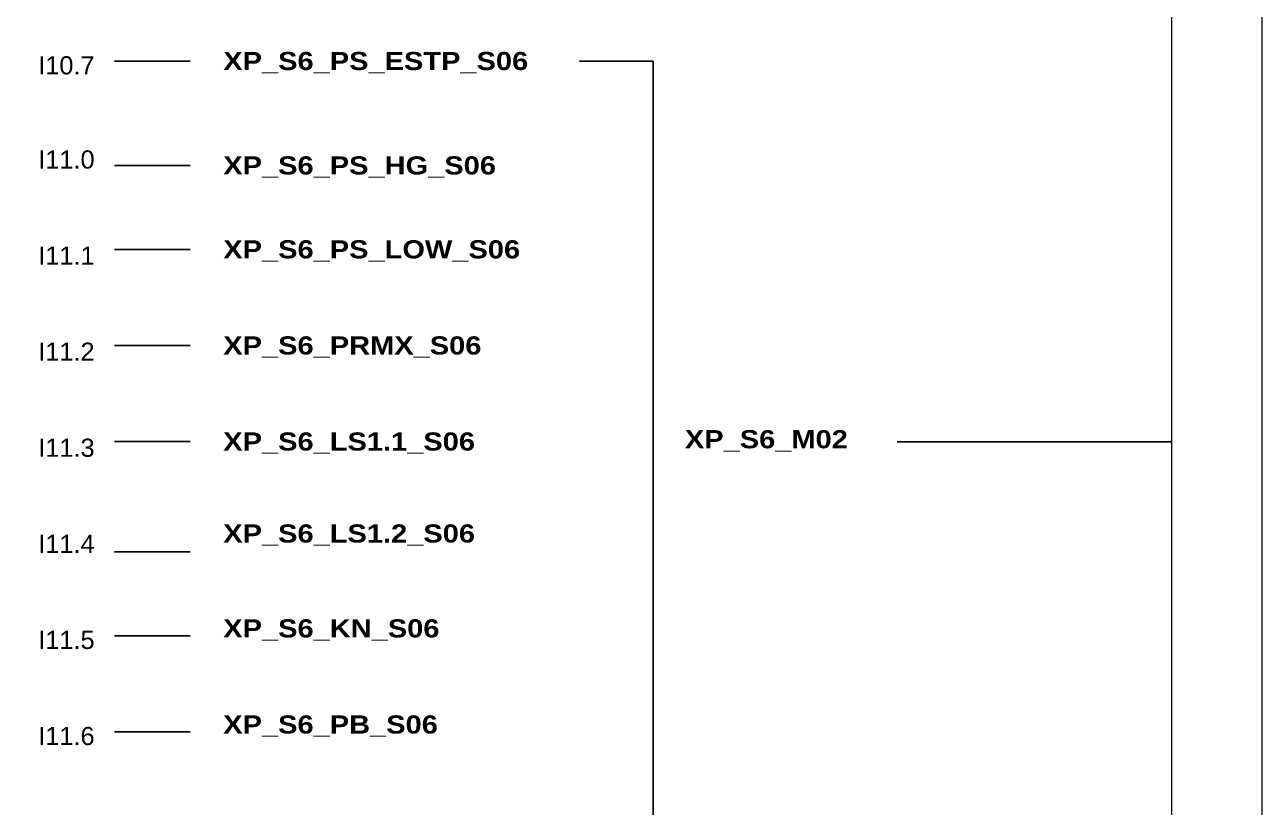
# Model space of a CAD drawing. Header units: centimetres. Extents: x -30014 to 38541, y 15960 to 46751.
# Drawn here: x 13160 to 15205, y 41100 to 42392 of the extents above; entities that cross this region are included whole.
import ezdxf
from ezdxf.enums import TextEntityAlignment as Align

# ---------------------------------------------------------------- set-up
doc = ezdxf.new("R2010")
doc.units = ezdxf.units.CM
doc.header["$MEASUREMENT"] = 0
doc.layers.add('Etiket-Line-L', color=7, linetype='Continuous')
doc.layers.add('EtIket-Line-S', color=2, linetype='Continuous')
doc.styles.add('Bold', font='ariblk.ttf', dxfattribs={"height": 25.4})
doc.styles.get("Standard").update_dxf_attribs({"font": 'arial.ttf'})

# ---------------------------------------------------------------- blocks, each defined once
blk = doc.blocks.new('x5 Out Line')
at = {"lineweight": 15}
blk.add_lwpolyline([(395.8, 9.65), (395.8, 277.06), (9.65, 277.06), (9.65, 9.65)], close=True, dxfattribs=at)
at = {"layer": 'EtIket-Line-S', "lineweight": 9, "ltscale": 0.5}
blk.add_lwpolyline([(0, 0), (405.45, 0), (405.45, 286.71), (0, 286.71)], close=True, dxfattribs=at)

msp = doc.modelspace()

# ---------------------------------------------------------------- linework, layer by layer
at = {"color": 146, "ltscale": 50, "true_color": 0x105689}
for p, q in [((13308.3, 42332.2), (13433.3, 42332.2)), ((14198.5, 42332.2), (14076.6, 42332.2)), ((14198.5, 41066.1), (14198.5, 42332.2)), ((13308.3, 42159.9), (13433.3, 42159.9)), ((13308.3, 42021.3), (13433.3, 42021.3)), ((13308.3, 41862.6), (13433.3, 41862.6)), ((13308.3, 41703.9), (13433.3, 41703.9)), ((14601.8, 41703.4), (15055.6, 41703.4)), ((13308.3, 41522), (13433.3, 41522)), ((13308.3, 41383.4), (13433.3, 41383.4)), ((13308.3, 41224.8), (13433.3, 41224.8))]:
    msp.add_line(p, q, dxfattribs=at)

# ---------------------------------------------------------------- block references
at = {"layer": 'Etiket-Line-L', "lineweight": 0, "xscale": 15.48351216233742, "yscale": 15.48351216233742, "zscale": 15.48351216233742}
msp.add_blockref('x5 Out Line', (8927.3, 39794.2), dxfattribs=at)

# ---------------------------------------------------------------- texts
at = {"ltscale": 500}
for s, p in [('I10.7', (13182.3, 42325.3)), ('I11.0', (13182.3, 42169.8)), ('I11.1', (13182.3, 42011.1)), ('I11.2', (13182.3, 41852.5)), ('I11.3', (13182.3, 41693.8)), ('I11.4', (13182.3, 41535.1)), ('I11.5', (13182.3, 41376.5)), ('I11.6', (13182.3, 41217.8))]:
    msp.add_text(s, height=30, dxfattribs=at).set_placement(p, align=Align.MIDDLE_LEFT)
at = {"ltscale": 500, "style": 'Bold'}
for s, p in [('XP_S6_PS_ESTP_S06', (13488.1, 42332.4)), ('XP_S6_PS_HG_S06', (13488.1, 42160)), ('XP_S6_PS_LOW_S06', (13488.1, 42021.4)), ('XP_S6_PRMX_S06', (13488.1, 41862.7)), ('XP_S6_LS1.1_S06', (13488.1, 41704.1)), ('XP_S6_M02', (14251, 41707.9)), ('XP_S6_LS1.2_S06', (13488.1, 41552.2)), ('XP_S6_KN_S06', (13488.1, 41395.5)), ('XP_S6_PB_S06', (13488.1, 41236.8))]:
    msp.add_text(s, height=30, dxfattribs=at).set_placement(p, align=Align.MIDDLE_LEFT)

doc.saveas('drawing.dxf')
